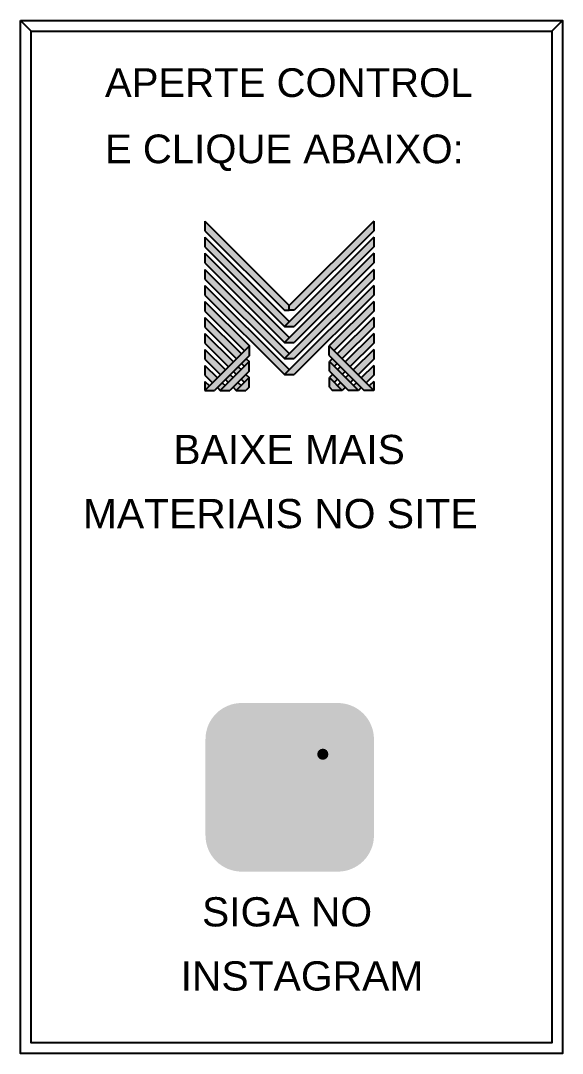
# Model space of a CAD drawing. Extents: x 12116 to 15832, y -17115 to -14055.
# Drawn here: x 14247 to 15832, y -17080 to -14056 of the extents above; entities that cross this region are included whole.
import ezdxf

# ---------------------------------------------------------------- set-up
doc = ezdxf.new("R2010")
doc.units = 0
for name, color, linetype in [('BUCHA DE PASSAGEM', 20, 'Continuous'), ('logo01', 10, 'Continuous'), ('logo02', 250, 'Continuous')]:
    doc.layers.add(name, color=color, linetype=linetype)
doc.styles.get("Standard").update_dxf_attribs({"font": 'arial.ttf'})

# ---------------------------------------------------------------- blocks, each defined once
blk = doc.blocks.new('MESH')
at = {"layer": 'logo01'}
h = blk.add_hatch(color=256, dxfattribs=at)
h.dxf.hatch_style = 1
h.paths.add_polyline_path([(30046, 14087), (30046, 13835), (32119, 11769), (32248, 11769), (32248, 11893)])
h.paths.add_polyline_path([(30046, 13670), (30046, 13418), (32121, 11349), (32248, 11475)])
h.paths.add_polyline_path([(30046, 13253), (30046, 13001), (32121, 10932), (32248, 11058)])
h.paths.add_polyline_path([(30046, 12835), (30046, 12583), (32121, 10515), (32248, 10641)])
h.paths.add_polyline_path([(30046, 12418), (30046, 12166), (32121, 10097), (32248, 10223)])
h.paths.add_polyline_path([(30046, 12001), (30046, 11749), (31084, 10714), (31211, 10840)])
h.paths.add_polyline_path([(30046, 11583), (30046, 11331), (30875, 10505), (31001, 10631)])
h.paths.add_polyline_path([(30046, 11166), (30046, 10914), (30666, 10296), (30792, 10422)])
h.paths.add_polyline_path([(30046, 10749), (30046, 10497), (30456, 10088), (30583, 10214)])
h.paths.add_polyline_path([(30046, 10331), (30046, 10079), (30247, 9879), (30373, 10005)])
h.paths.add_polyline_path([(30164, 9796), (30046, 9914), (30046, 9679)])
h.paths.add_polyline_path([(30574, 9805), (30500, 9879), (30373, 9753), (30448, 9679)])
h.paths.add_polyline_path([(30784, 10013), (30709, 10088), (30583, 9962), (30657, 9887)])
h.paths.add_polyline_path([(30993, 9805), (30910, 9887), (30784, 9761), (30867, 9679)])
h.paths.add_polyline_path([(30993, 10222), (30918, 10296), (30792, 10170), (30867, 10096)])
h.paths.add_polyline_path([(31119, 10096), (30993, 9970), (31076, 9887), (31202, 10013)])
h.paths.add_polyline_path([(31202, 10431), (31128, 10505), (31001, 10379), (31076, 10305)], flags=17)
h.paths.add_polyline_path([(33284, 10840), (33284, 10588), (34196, 9679), (34449, 9679)])
h.paths.add_polyline_path([(33293, 10431), (33293, 10179), (33794, 9679), (34047, 9679)])
h.paths.add_polyline_path([(33293, 10013), (33293, 9761), (33376, 9679), (33628, 9679)], flags=17)
at = {"layer": 'logo02'}
h = blk.add_hatch(color=256, dxfattribs=at)
h.dxf.hatch_style = 1
h.paths.add_polyline_path([(34449, 13835), (34449, 14087), (32248, 11893), (32248, 11769), (32376, 11769)])
h.paths.add_polyline_path([(34449, 13418), (34449, 13670), (32121, 11349), (32374, 11349)])
h.paths.add_polyline_path([(34449, 13001), (34449, 13253), (32121, 10932), (32374, 10932)])
h.paths.add_polyline_path([(34449, 12583), (34449, 12835), (32121, 10515), (32374, 10515)])
h.paths.add_polyline_path([(34449, 12166), (34449, 12418), (32121, 10097), (32374, 10097)])
h.paths.add_polyline_path([(34449, 11749), (34449, 12001), (33284, 10840), (33411, 10714)], flags=17)
h.paths.add_polyline_path([(34449, 11331), (34449, 11583), (33494, 10631), (33620, 10505)], flags=17)
h.paths.add_polyline_path([(34449, 10914), (34449, 11166), (33703, 10422), (33829, 10296)], flags=17)
h.paths.add_polyline_path([(34449, 10497), (34449, 10749), (33912, 10214), (34039, 10088)])
h.paths.add_polyline_path([(34449, 10331), (34122, 10005), (34248, 9879), (34449, 10079)])
h.paths.add_polyline_path([(33577, 10296), (33502, 10222), (33628, 10096), (33703, 10170)])
h.paths.add_polyline_path([(33367, 10505), (33293, 10431), (33419, 10305), (33494, 10379)], flags=17)
h.paths.add_polyline_path([(33376, 10096), (33293, 10013), (33419, 9887), (33502, 9970)])
h.paths.add_polyline_path([(33786, 10088), (33711, 10013), (33838, 9887), (33912, 9962)])
h.paths.add_polyline_path([(33585, 9887), (33502, 9805), (33628, 9679), (33711, 9761)])
h.paths.add_polyline_path([(33995, 9879), (33921, 9805), (34047, 9679), (34122, 9753)])
h.paths.add_polyline_path([(34449, 9914), (34331, 9796), (34449, 9679)])
h.paths.add_polyline_path([(31202, 10013), (30867, 9679), (31119, 9679), (31202, 9761)], flags=17)
h.paths.add_polyline_path([(31202, 10179), (31202, 10431), (30448, 9679), (30701, 9679)])
h.paths.add_polyline_path([(31211, 10588), (31211, 10840), (30046, 9679), (30299, 9679)])
at = {"layer": 'logo01'}
for p, q in [((30046, 14087), (30046, 13835)), ((30046, 14087), (32248, 11893)), ((30046, 13835), (32119, 11769)), ((30046, 13670), (30046, 13418)), ((30046, 13670), (32248, 11475)), ((30046, 13418), (32121, 11349)), ((30046, 13253), (30046, 13001)), ((30046, 13253), (32248, 11058)), ((30046, 13001), (32121, 10932)), ((30046, 12835), (30046, 12583)), ((30046, 12835), (32248, 10641)), ((30046, 12583), (32121, 10515)), ((30046, 12418), (30046, 12166)), ((30046, 12418), (32248, 10223)), ((30046, 12166), (32121, 10097)), ((30046, 12001), (30046, 11749)), ((30046, 12001), (31211, 10840)), ((30046, 11749), (31084, 10714)), ((30046, 11583), (30046, 11331)), ((30046, 11583), (31001, 10631)), ((32119, 11769), (32248, 11769)), ((30046, 11331), (30875, 10505)), ((30046, 11166), (30046, 10914)), ((30046, 11166), (30792, 10422)), ((30046, 10914), (30666, 10296)), ((33284, 10840), (34449, 9679)), ((33284, 10588), (33284, 10840)), ((30046, 10749), (30046, 10497)), ((30046, 10749), (30583, 10214)), ((31128, 10505), (31202, 10431)), ((33284, 10588), (34196, 9679)), ((30046, 10497), (30456, 10088)), ((30046, 10331), (30046, 10079)), ((30046, 10331), (30373, 10005)), ((30918, 10296), (30993, 10222)), ((31001, 10379), (31076, 10305)), ((33293, 10431), (34047, 9679)), ((33293, 10179), (33293, 10431)), ((30046, 10079), (30247, 9879)), ((30583, 9962), (30657, 9887)), ((30709, 10088), (30784, 10013)), ((30792, 10170), (30867, 10096)), ((30993, 9970), (31076, 9887)), ((31119, 10096), (31202, 10013)), ((33293, 10179), (33794, 9679)), ((33293, 10013), (33628, 9679)), ((33293, 9761), (33293, 10013)), ((30046, 9914), (30046, 9679)), ((30046, 9914), (30164, 9796)), ((30373, 9753), (30448, 9679)), ((30500, 9879), (30574, 9805)), ((30784, 9761), (30867, 9679)), ((30910, 9887), (30993, 9805)), ((33293, 9761), (33376, 9679)), ((33628, 9679), (33376, 9679)), ((34047, 9679), (33794, 9679)), ((34449, 9679), (34196, 9679))]:
    blk.add_line(p, q, dxfattribs=at)
at = {"layer": 'logo02'}
for p, q in [((34449, 14087), (32248, 11893)), ((34449, 14087), (34449, 13835)), ((34449, 13835), (32376, 11769)), ((34449, 13670), (32121, 11349)), ((34449, 13670), (34449, 13418)), ((34449, 13253), (32121, 10932)), ((34449, 13418), (32374, 11349)), ((34449, 13253), (34449, 13001)), ((34449, 13001), (32374, 10932)), ((34449, 12835), (32121, 10515)), ((34449, 12835), (34449, 12583)), ((34449, 12418), (32121, 10097)), ((34449, 12583), (32374, 10515)), ((34449, 12418), (34449, 12166)), ((34449, 12166), (32374, 10097)), ((32248, 11769), (32248, 11893)), ((34449, 12001), (33284, 10840)), ((34449, 12001), (34449, 11749)), ((32376, 11769), (32248, 11769)), ((34449, 11749), (33411, 10714)), ((34449, 11583), (33494, 10631)), ((34449, 11583), (34449, 11331)), ((32121, 11349), (32374, 11349)), ((34449, 11331), (33620, 10505)), ((34449, 11166), (33703, 10422)), ((34449, 11166), (34449, 10914)), ((31211, 10840), (30046, 9679)), ((31211, 10588), (31211, 10840)), ((32121, 10932), (32374, 10932)), ((34449, 10914), (33829, 10296)), ((31211, 10588), (30299, 9679)), ((32121, 10515), (32374, 10515)), ((33367, 10505), (33293, 10431)), ((34449, 10749), (33912, 10214)), ((34449, 10749), (34449, 10497)), ((31202, 10431), (30448, 9679)), ((31202, 10179), (31202, 10431)), ((33494, 10379), (33419, 10305)), ((33577, 10296), (33502, 10222)), ((34449, 10497), (34039, 10088)), ((34449, 10331), (34122, 10005)), ((34449, 10331), (34449, 10079)), ((31202, 10179), (30701, 9679)), ((31202, 10013), (30867, 9679)), ((31202, 9761), (31202, 10013)), ((32121, 10097), (32374, 10097)), ((33376, 10096), (33293, 10013)), ((33502, 9970), (33419, 9887)), ((33703, 10170), (33628, 10096)), ((33786, 10088), (33711, 10013)), ((33912, 9962), (33838, 9887)), ((34449, 10079), (34248, 9879)), ((31202, 9761), (31119, 9679)), ((33585, 9887), (33502, 9805)), ((33711, 9761), (33628, 9679)), ((33995, 9879), (33921, 9805)), ((34122, 9753), (34047, 9679)), ((34449, 9914), (34331, 9796)), ((34449, 9914), (34449, 9679)), ((30046, 9679), (30299, 9679)), ((30448, 9679), (30701, 9679)), ((30867, 9679), (31119, 9679))]:
    blk.add_line(p, q, dxfattribs=at)

msp = doc.modelspace()

# ---------------------------------------------------------------- hatches: boundary and pattern name
at = {"layer": 'BUCHA DE PASSAGEM'}
h = msp.add_hatch(color=18, dxfattribs=at)
h.dxf.hatch_style = 1
h.paths.add_polyline_path([(15175.4, -16053.9), (14894.1, -16053.9, 0.414214), (14788.2, -16159.8), (14788.2, -16441.7, 0.414214), (14894.1, -16547.6), (15175.4, -16547.6, 0.414214), (15281.2, -16441.7), (15281.2, -16159.8, 0.414214)])
h.paths.add_polyline_path([(14966.3, -16122.5), (15103.1, -16122.5, -0.414214), (15212.6, -16232.1), (15212.6, -16369.5, -0.414214), (15103.1, -16479), (14966.3, -16479, -0.414214), (14856.8, -16369.5), (14856.8, -16232.1, -0.414214)], flags=16)
h.paths.add_polyline_path([(14966.3, -16155.1), (15103.1, -16155.1, -0.414214), (15180.1, -16232.1), (15180.1, -16369.5, -0.414214), (15103.1, -16446.4), (14966.3, -16446.4, -0.414214), (14889.3, -16369.5), (14889.3, -16232.1, -0.414214)], flags=0)
h.paths.add_polyline_path([(15118.5, -16300.8, -1), (14950.9, -16300.8, -1)], flags=0)
h.paths.add_polyline_path([(15086, -16300.8, -1), (14983.4, -16300.8, -1)], flags=0)
h.paths.add_polyline_path([(15147.8, -16203.9, -1), (15115.2, -16203.9, -1)], flags=0)
h.paths.add_polyline_path([(15103.1, -16155.1), (14966.3, -16155.1, 0.414214), (14889.3, -16232.1), (14889.3, -16369.5, 0.414214), (14966.3, -16446.4), (15103.1, -16446.4, 0.414214), (15180.1, -16369.5), (15180.1, -16232.1, 0.414214)], flags=0)
h.paths.add_polyline_path([(14983.4, -16300.8, 1), (15086, -16300.8, 1)], flags=0)
h = msp.add_hatch(color=0, dxfattribs=at)
h.dxf.hatch_style = 1
h.paths.add_polyline_path([(14966.3, -16122.5, 0.414214), (14856.8, -16232.1), (14856.8, -16369.5, 0.414214), (14966.3, -16479), (15103.1, -16479, 0.414214), (15212.6, -16369.5), (15212.6, -16232.1, 0.414214), (15103.1, -16122.5)])
h.paths.add_polyline_path([(15147.8, -16203.9, -1), (15115.2, -16203.9, -1)], flags=16)
h.paths.add_polyline_path([(15118.5, -16300.8, -1), (14950.9, -16300.8, -1)], flags=16)
h.paths.add_polyline_path([(15086, -16300.8, -1), (14983.4, -16300.8, -1)], flags=0)
h = msp.add_hatch(color=18, dxfattribs=at)
h.dxf.hatch_style = 1
h.paths.add_polyline_path([(15103.1, -16155.1), (14966.3, -16155.1, 0.414214), (14889.3, -16232.1), (14889.3, -16369.5, 0.414214), (14966.3, -16446.4), (15103.1, -16446.4, 0.414214), (15180.1, -16369.5), (15180.1, -16232.1, 0.414214)])
h.paths.add_polyline_path([(15118.5, -16300.8, -1), (14950.9, -16300.8, -1)], flags=16)
h.paths.add_polyline_path([(15086, -16300.8, -1), (14983.4, -16300.8, -1)], flags=0)
h.paths.add_polyline_path([(15115.2, -16203.9, -1), (15147.8, -16203.9, -1)], flags=16)
h.paths.add_polyline_path([(15086, -16300.8, 1), (14983.4, -16300.8, 1)], flags=0)
h = msp.add_hatch(color=0, dxfattribs=at)
h.dxf.hatch_style = 1
h.paths.add_polyline_path([(15147.8, -16203.9, 1), (15115.2, -16203.9, 1)])
h = msp.add_hatch(color=0, dxfattribs=at)
h.dxf.hatch_style = 1
h.paths.add_polyline_path([(14950.9, -16300.8, 1), (15118.5, -16300.8, 1)])
h.paths.add_polyline_path([(15086, -16300.8, -1), (14983.4, -16300.8, -1)], flags=16)
h = msp.add_hatch(color=18, dxfattribs=at)
h.dxf.hatch_style = 1
h.paths.add_polyline_path([(14983.4, -16300.8, 1), (15086, -16300.8, 1)])

# ---------------------------------------------------------------- linework, layer by layer
for p, q in [((14277.6, -14086.2), (14247.3, -14055.9)), ((15802.2, -14086.2), (15832.5, -14055.9))]:
    msp.add_line(p, q, dxfattribs=at)
for points in [[(14247.3, -14055.9), (15832.5, -14055.9), (15832.5, -17079.7), (14247.3, -17079.7)], [(14277.6, -14086.2), (15802.2, -14086.2), (15802.2, -17049.4), (14277.6, -17049.4)]]:
    msp.add_lwpolyline(points, close=True, dxfattribs=at)

# ---------------------------------------------------------------- block references
at = {"xscale": 0.1123114338322166, "yscale": 0.1123114338322166, "zscale": 0.1123114338322166}
msp.add_blockref('MESH', (11411.7, -16225.6), dxfattribs=at)

# ---------------------------------------------------------------- texts
at = {"layer": 'BUCHA DE PASSAGEM'}
for s, height, p in [('APERTE CONTROL', 84.023, (14494, -14279.4)), ('E CLIQUE ABAIXO:', 84.023, (14494, -14473.3)), ('BAIXE MAIS', 85.54, (14694.3, -15354.3)), ('MATERIAIS NO SITE', 85.536, (14429.4, -15542)), ('SIGA NO', 85.54, (14778, -16708.1)), ('INSTAGRAM', 85.54, (14715.4, -16895.8))]:
    msp.add_text(s, height=height, dxfattribs=at).set_placement(p)

doc.saveas('drawing.dxf')
